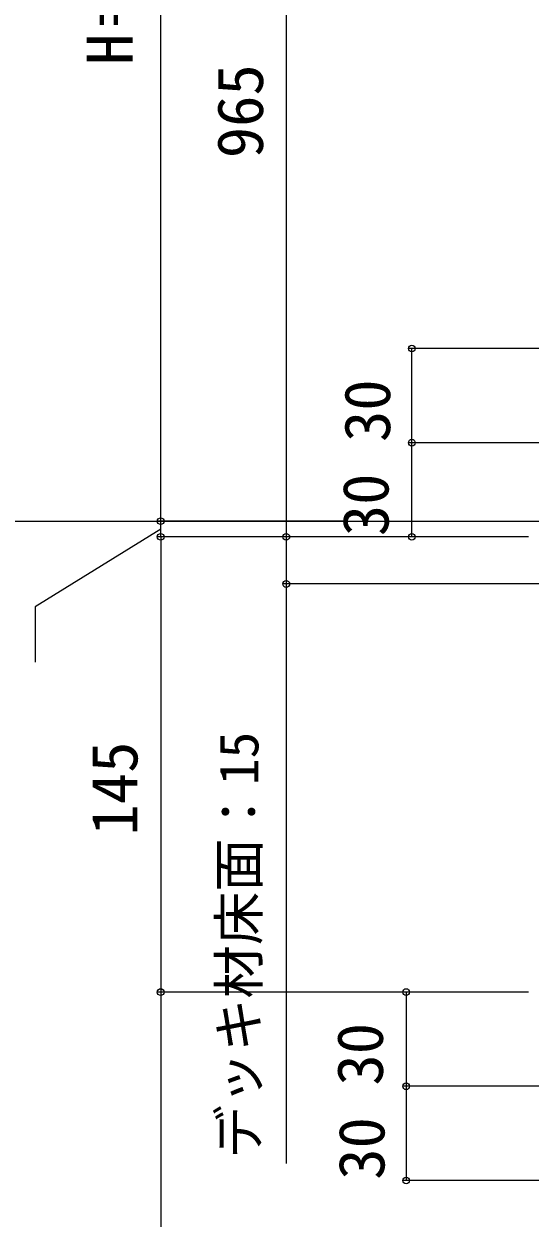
# Model space of a CAD drawing. Units: millimetres, scale not verified. Extents: x -875 to 875, y -1304 to 1297.
# Drawn here: x -619.1 to -457.8, y 107.8 to 488.2 of the extents above; entities that cross this region are included whole.
import ezdxf
from ezdxf.enums import TextEntityAlignment as Align

# ---------------------------------------------------------------- set-up
doc = ezdxf.new("R2010")
doc.units = ezdxf.units.MM
doc.header["$LTSCALE"] = 8
doc.layers.add('0-5_YKK_12', color=2, linetype='Continuous')
doc.layers.add('0-8_YKK_D', color=6, linetype='Continuous')
doc.styles.add('ＭＳ ゴシック', font='')
doc.styles.get('ＭＳ ゴシック').set_extended_font_data('MS Gothic')

msp = doc.modelspace()

# ---------------------------------------------------------------- linework, layer by layer
at = {"layer": '0-5_YKK_12'}
msp.add_line((-704.993, 329.8), (451.7, 329.8), dxfattribs=at)
at = {"layer": '0-8_YKK_D'}
for p, q in [((-575.5, 329.8), (-575.5, 754.8)), ((-535.5, 609.8), (-535.5, 324.8)), ((-392.8, 384.8), (-496.5, 384.8)), ((-495.5, 354.8), (-495.5, 384.8)), ((-392.8, 354.8), (-496.5, 354.8)), ((-392.8, 354.8), (-496.5, 354.8)), ((-495.5, 324.8), (-495.5, 354.8)), ((-575.5, 329.8), (-575.5, 334.1)), ((-516.3, 329.8), (-576.5, 329.8)), ((-575.5, 324.8), (-575.5, 329.8)), ((-575.5, 324.8), (-575.5, 329.8)), ((-458.3, 324.8), (-576.5, 324.8)), ((-458.3, 324.8), (-576.5, 324.8)), ((-575.5, 324.8), (-575.5, 179.8)), ((-575.5, 324.8), (-575.5, 320.5)), ((-458.3, 324.8), (-536.5, 324.8)), ((-458.3, 324.8), (-536.5, 324.8)), ((-458.3, 324.8), (-496.5, 324.8)), ((-387.3, 309.8), (-536.5, 309.8)), ((-458.3, 179.8), (-576.5, 179.8)), ((-458.3, 179.8), (-576.5, 179.8)), ((-575.5, 179.8), (-575.5, -100.2)), ((-458.3, 179.8), (-498.3, 179.8)), ((-497.3, 179.8), (-497.3, 149.8)), ((-392.8, 149.8), (-498.3, 149.8)), ((-392.8, 149.8), (-498.3, 149.8)), ((-497.3, 149.8), (-497.3, 119.8)), ((-392.8, 119.8), (-498.3, 119.8))]:
    msp.add_line(p, q, dxfattribs=at)
for points in [[(-575.5, 327.3), (-615.5, 302.519), (-615.5, 284.928)], [(-535.5, 324.8), (-535.5, 309.8), (-535.5, 125.25)]]:
    msp.add_lwpolyline(points, dxfattribs=at)
for centre in [(-495.5, 384.8), (-495.5, 354.8), (-495.5, 354.8), (-575.5, 329.8), (-575.5, 329.8), (-575.5, 324.8), (-575.5, 324.8), (-535.5, 324.8), (-535.5, 324.8), (-495.5, 324.8), (-535.5, 309.8), (-575.5, 179.8), (-575.5, 179.8), (-497.3, 179.8), (-497.3, 149.8), (-497.3, 149.8), (-497.3, 119.8)]:
    msp.add_circle(centre, 1.075, dxfattribs=at)

# ---------------------------------------------------------------- texts
at = {"layer": '0-8_YKK_D', "style": 'ＭＳ ゴシック'}
for s, height, p in [('H＝1105※', 14.66, (-579.977, 475.141)), ('965', 14.66, (-538.5, 445.425)), ('30', 14.66, (-498, 355.027)), ('30', 14.66, (-498.5, 325.027)), ('デッキ材床面：15', 12.46, (-540.625, 126.801)), ('145', 14.66, (-578.5, 229.686)), ('30', 14.66, (-500.3, 150.027)), ('30', 14.66, (-499.8, 120.027))]:
    msp.add_text(s, height=height, rotation=90, dxfattribs=at).set_placement(p, align=Align.BOTTOM_LEFT)

doc.saveas('drawing.dxf')
